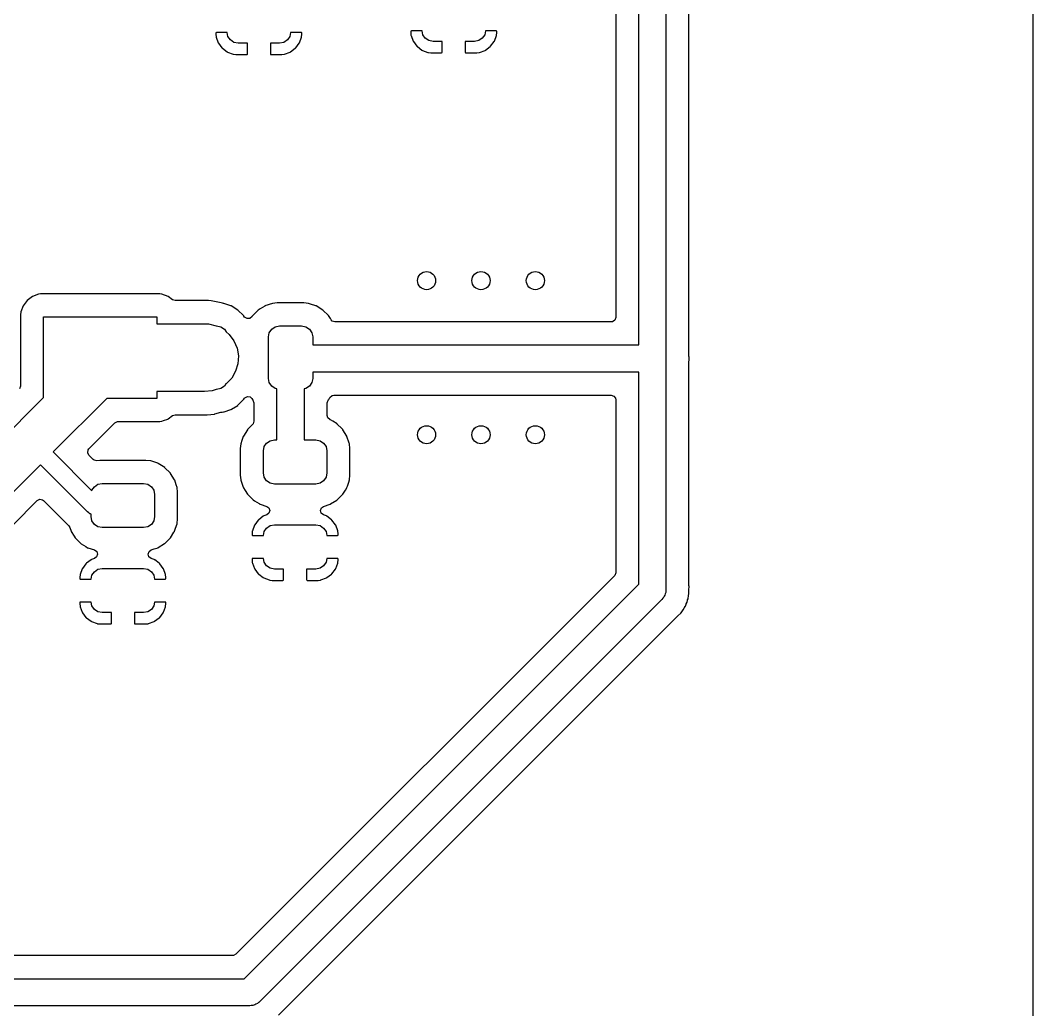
# Model space of a CAD drawing. Extents: x -0.18 to 2.18, y -0.18 to 2.58.
# Drawn here: x 1.297 to 2.176, y 0.745 to 1.604 of the extents above; entities that cross this region are included whole.
import ezdxf

# ---------------------------------------------------------------- set-up
doc = ezdxf.new("R2010")
doc.units = 0
doc.header["$MEASUREMENT"] = 0
doc.layers.add('BLACK', color=7, linetype='CONTINUOUS')

msp = doc.modelspace()

# ---------------------------------------------------------------- linework, layer by layer
at = {"layer": 'BLACK', "linetype": 'CONTINUOUS'}
for p, q in [((2.17604, 2.57215), (2.17604, -0.172146)), ((1.83386, 1.32205), (1.83386, 1.98969)), ((1.85748, 1.98969), (1.85748, 1.10945)), ((1.81384, 1.96629), (1.81384, 1.34596)), ((1.8775, 1.31213), (1.8775, 1.96629)), ((1.46665, 1.59318), (1.46654, 1.59302)), ((1.46654, 1.59302), (1.46654, 1.59202)), ((1.46654, 1.59202), (1.46655, 1.59181)), ((1.46655, 1.59181), (1.46677, 1.58978)), ((1.46715, 1.59335), (1.46665, 1.59318)), ((1.47646, 1.59335), (1.46715, 1.59335)), ((1.47711, 1.59008), (1.47646, 1.59335)), ((1.53142, 1.59335), (1.53077, 1.59008)), ((1.54101, 1.59335), (1.53142, 1.59335)), ((1.54118, 1.59323), (1.54101, 1.59335)), ((1.54111, 1.58978), (1.54133, 1.59181)), ((1.54134, 1.59273), (1.54118, 1.59323)), ((1.54133, 1.59181), (1.54134, 1.59202)), ((1.54134, 1.59202), (1.54134, 1.59273)), ((1.63594, 1.59466), (1.63583, 1.5945)), ((1.63583, 1.5945), (1.63583, 1.59349)), ((1.63583, 1.59349), (1.63584, 1.59328)), ((1.63584, 1.59328), (1.63606, 1.59125)), ((1.63644, 1.59482), (1.63594, 1.59466)), ((1.64575, 1.59482), (1.63644, 1.59482)), ((1.6464, 1.59155), (1.64575, 1.59482)), ((1.70071, 1.59482), (1.70006, 1.59155)), ((1.71031, 1.59482), (1.70071, 1.59482)), ((1.71047, 1.5947), (1.71031, 1.59482)), ((1.7104, 1.59125), (1.71062, 1.59328)), ((1.71063, 1.59421), (1.71047, 1.5947)), ((1.71062, 1.59328), (1.71063, 1.59349)), ((1.71063, 1.59349), (1.71063, 1.59421)), ((1.46677, 1.58978), (1.46688, 1.5893)), ((1.46688, 1.5893), (1.46865, 1.58458)), ((1.46865, 1.58458), (1.46891, 1.5841)), ((1.46891, 1.5841), (1.47192, 1.58009)), ((1.47919, 1.58696), (1.47711, 1.59008)), ((1.4823, 1.58488), (1.47919, 1.58696)), ((1.48597, 1.58415), (1.4823, 1.58488)), ((1.49394, 1.58415), (1.48597, 1.58415)), ((1.49394, 1.57464), (1.49394, 1.58415)), ((1.5219, 1.58415), (1.51394, 1.58415)), ((1.51394, 1.58415), (1.51394, 1.57493)), ((1.52557, 1.58488), (1.5219, 1.58415)), ((1.52869, 1.58696), (1.52557, 1.58488)), ((1.53077, 1.59008), (1.52869, 1.58696)), ((1.53595, 1.58009), (1.53896, 1.5841)), ((1.53896, 1.5841), (1.53922, 1.58458)), ((1.53922, 1.58458), (1.54099, 1.5893)), ((1.54099, 1.5893), (1.54111, 1.58978)), ((1.63606, 1.59125), (1.63617, 1.59078)), ((1.63617, 1.59078), (1.63794, 1.58606)), ((1.63794, 1.58606), (1.63821, 1.58557)), ((1.63821, 1.58557), (1.64121, 1.58156)), ((1.64848, 1.58844), (1.6464, 1.59155)), ((1.65159, 1.58636), (1.64848, 1.58844)), ((1.65527, 1.58563), (1.65159, 1.58636)), ((1.66323, 1.58563), (1.65527, 1.58563)), ((1.66323, 1.57611), (1.66323, 1.58563)), ((1.69119, 1.58563), (1.68323, 1.58563)), ((1.68323, 1.58563), (1.68323, 1.5764)), ((1.69486, 1.58636), (1.69119, 1.58563)), ((1.69798, 1.58844), (1.69486, 1.58636)), ((1.70006, 1.59155), (1.69798, 1.58844)), ((1.70524, 1.58156), (1.70825, 1.58557)), ((1.70825, 1.58557), (1.70851, 1.58606)), ((1.70851, 1.58606), (1.71029, 1.59078)), ((1.71029, 1.59078), (1.7104, 1.59125)), ((1.47192, 1.58009), (1.47231, 1.5797)), ((1.47231, 1.5797), (1.47632, 1.57669)), ((1.47632, 1.57669), (1.4768, 1.57643)), ((1.4768, 1.57643), (1.48153, 1.57466)), ((1.48153, 1.57466), (1.482, 1.57454)), ((1.482, 1.57454), (1.48403, 1.57432)), ((1.48403, 1.57432), (1.48424, 1.57431)), ((1.48424, 1.57431), (1.49332, 1.57431)), ((1.49332, 1.57431), (1.49382, 1.57447)), ((1.49382, 1.57447), (1.49394, 1.57464)), ((1.51394, 1.57493), (1.5141, 1.57443)), ((1.5141, 1.57443), (1.51426, 1.57431)), ((1.51426, 1.57431), (1.52363, 1.57431)), ((1.52363, 1.57431), (1.52384, 1.57432)), ((1.52384, 1.57432), (1.52587, 1.57454)), ((1.52587, 1.57454), (1.52635, 1.57466)), ((1.52635, 1.57466), (1.53107, 1.57643)), ((1.53107, 1.57643), (1.53155, 1.57669)), ((1.53155, 1.57669), (1.53556, 1.5797)), ((1.53556, 1.5797), (1.53595, 1.58009)), ((1.64121, 1.58156), (1.6416, 1.58117)), ((1.6416, 1.58117), (1.64561, 1.57817)), ((1.64561, 1.57817), (1.64609, 1.5779)), ((1.64609, 1.5779), (1.65082, 1.57613)), ((1.65082, 1.57613), (1.65129, 1.57602)), ((1.65129, 1.57602), (1.65332, 1.5758)), ((1.65332, 1.5758), (1.65353, 1.57579)), ((1.65353, 1.57579), (1.66261, 1.57579)), ((1.66261, 1.57579), (1.66311, 1.57595)), ((1.66311, 1.57595), (1.66323, 1.57611)), ((1.68323, 1.5764), (1.68339, 1.57591)), ((1.68339, 1.57591), (1.68355, 1.57579)), ((1.68355, 1.57579), (1.69293, 1.57579)), ((1.69293, 1.57579), (1.69314, 1.5758)), ((1.69314, 1.5758), (1.69517, 1.57602)), ((1.69517, 1.57602), (1.69564, 1.57613)), ((1.69564, 1.57613), (1.70036, 1.5779)), ((1.70036, 1.5779), (1.70084, 1.57817)), ((1.70084, 1.57817), (1.70486, 1.58117)), ((1.70486, 1.58117), (1.70524, 1.58156)), ((1.30722, 1.3642), (1.30263, 1.36076)), ((1.31259, 1.36621), (1.30722, 1.3642)), ((1.31283, 1.36624), (1.31259, 1.36621)), ((1.31425, 1.36639), (1.31283, 1.36624)), ((1.31283, 1.36624), (1.31283, 1.36624)), ((1.31503, 1.36648), (1.31425, 1.36639)), ((1.41725, 1.36648), (1.31503, 1.36648)), ((1.41804, 1.36639), (1.41725, 1.36648)), ((1.41945, 1.36624), (1.41804, 1.36639)), ((1.4197, 1.36621), (1.41945, 1.36624)), ((1.41945, 1.36624), (1.41945, 1.36624)), ((1.42507, 1.3642), (1.4197, 1.36621)), ((1.42529, 1.36403), (1.42507, 1.3642)), ((1.42887, 1.36135), (1.42529, 1.36403)), ((1.42529, 1.36403), (1.42529, 1.36403)), ((1.29919, 1.35617), (1.29718, 1.3508)), ((1.30263, 1.36076), (1.29919, 1.35617)), ((1.4312, 1.36057), (1.42887, 1.36135)), ((1.46017, 1.36057), (1.4312, 1.36057)), ((1.46241, 1.36044), (1.46017, 1.36057)), ((1.47107, 1.35865), (1.46241, 1.36044)), ((1.47123, 1.35858), (1.47107, 1.35865)), ((1.47134, 1.35854), (1.47123, 1.35858)), ((1.47123, 1.35858), (1.47123, 1.35858)), ((1.4724, 1.35828), (1.47134, 1.35854)), ((1.47332, 1.35818), (1.4724, 1.35828)), ((1.47352, 1.35812), (1.47332, 1.35818)), ((1.47966, 1.35608), (1.47352, 1.35812)), ((1.47352, 1.35812), (1.47352, 1.35812)), ((1.47988, 1.35601), (1.47966, 1.35608)), ((1.47966, 1.35608), (1.47966, 1.35608)), ((1.48575, 1.35239), (1.47988, 1.35601)), ((1.50906, 1.35587), (1.5051, 1.35342)), ((1.50925, 1.35599), (1.50906, 1.35587)), ((1.50906, 1.35587), (1.50906, 1.35587)), ((1.5158, 1.35817), (1.50925, 1.35599)), ((1.51993, 1.3586), (1.5158, 1.35817)), ((1.53158, 1.3586), (1.51993, 1.3586)), ((1.54306, 1.3586), (1.53158, 1.3586)), ((1.54714, 1.35818), (1.54306, 1.3586)), ((1.54893, 1.35759), (1.54714, 1.35818)), ((1.55348, 1.35608), (1.54893, 1.35759)), ((1.55369, 1.35601), (1.55348, 1.35608)), ((1.55348, 1.35608), (1.55348, 1.35608)), ((1.55957, 1.35239), (1.55369, 1.35601)), ((1.29718, 1.3508), (1.29691, 1.34835)), ((1.29691, 1.34835), (1.29691, 1.28627)), ((1.31693, 1.34646), (1.41535, 1.34646)), ((1.31693, 1.27636), (1.31693, 1.34646)), ((1.41535, 1.34646), (1.41535, 1.34055)), ((1.49064, 1.34751), (1.48575, 1.35239)), ((1.49076, 1.34731), (1.49064, 1.34751)), ((1.49089, 1.3471), (1.49076, 1.34731)), ((1.49076, 1.34731), (1.49076, 1.34731)), ((1.49159, 1.34627), (1.49089, 1.3471)), ((1.49207, 1.34583), (1.49159, 1.34627)), ((1.49377, 1.34493), (1.49207, 1.34583)), ((1.49801, 1.34667), (1.49617, 1.34511)), ((1.49838, 1.34727), (1.49801, 1.34667)), ((1.4985, 1.34747), (1.49838, 1.34727)), ((1.50338, 1.35235), (1.4985, 1.34747)), ((1.5051, 1.35342), (1.50338, 1.35235)), ((1.56446, 1.34751), (1.55957, 1.35239)), ((1.56606, 1.34493), (1.56446, 1.34751)), ((1.81384, 1.34596), (1.81309, 1.34367)), ((1.41535, 1.34055), (1.45669, 1.34055)), ((1.45669, 1.34055), (1.46034, 1.34032)), ((1.46034, 1.34032), (1.46699, 1.3387)), ((1.46699, 1.3387), (1.46721, 1.33858)), ((1.46721, 1.33858), (1.46727, 1.33858)), ((1.46727, 1.33858), (1.47095, 1.33785)), ((1.47095, 1.33785), (1.47406, 1.33577)), ((1.49617, 1.34511), (1.49377, 1.34493)), ((1.51511, 1.33577), (1.51823, 1.33785)), ((1.51823, 1.33785), (1.5219, 1.33858)), ((1.5219, 1.33858), (1.54109, 1.33858)), ((1.54109, 1.33858), (1.54476, 1.33785)), ((1.54476, 1.33785), (1.54788, 1.33577)), ((1.56668, 1.34391), (1.56606, 1.34493)), ((1.56771, 1.34281), (1.56668, 1.34391)), ((1.57, 1.34207), (1.56771, 1.34281)), ((1.80994, 1.34207), (1.57, 1.34207)), ((1.81115, 1.34226), (1.80994, 1.34207)), ((1.81309, 1.34367), (1.81115, 1.34226)), ((1.47406, 1.33577), (1.47563, 1.33342)), ((1.47563, 1.33342), (1.47829, 1.33116)), ((1.47829, 1.33116), (1.48234, 1.32565)), ((1.5123, 1.32899), (1.51303, 1.33266)), ((1.5123, 1.29306), (1.5123, 1.32899)), ((1.51303, 1.33266), (1.51511, 1.33577)), ((1.54788, 1.33577), (1.54996, 1.33266)), ((1.54996, 1.33266), (1.55069, 1.32899)), ((1.55069, 1.32899), (1.55069, 1.32205)), ((1.48234, 1.32565), (1.48502, 1.31936)), ((1.48502, 1.31936), (1.48618, 1.31262)), ((1.55069, 1.32205), (1.83386, 1.32205)), ((1.48618, 1.31262), (1.48575, 1.30579)), ((1.87752, 1.31172), (1.8775, 1.31213)), ((1.8777, 1.31001), (1.87752, 1.31172)), ((1.48575, 1.30579), (1.48377, 1.29925)), ((1.8775, 1.3081), (1.87753, 1.30856)), ((1.8775, 1.11302), (1.8775, 1.3081)), ((1.87753, 1.30856), (1.87767, 1.3098)), ((1.87767, 1.3098), (1.8777, 1.31001)), ((1.87767, 1.3098), (1.87767, 1.3098)), ((1.48034, 1.29334), (1.47563, 1.28837)), ((1.48377, 1.29925), (1.48034, 1.29334)), ((1.51303, 1.28939), (1.5123, 1.29306)), ((1.55069, 1.29306), (1.54996, 1.28939)), ((1.83386, 1.29843), (1.55069, 1.29843)), ((1.55069, 1.29843), (1.55069, 1.29306)), ((1.83386, 1.11434), (1.83386, 1.29843)), ((1.29691, 1.28627), (1.29617, 1.28398)), ((1.47095, 1.2842), (1.46727, 1.28346)), ((1.47406, 1.28628), (1.47095, 1.2842)), ((1.47532, 1.28817), (1.47406, 1.28628)), ((1.47563, 1.28837), (1.47532, 1.28817)), ((1.51511, 1.28628), (1.51303, 1.28939)), ((1.51823, 1.2842), (1.51511, 1.28628)), ((1.51969, 1.28391), (1.51823, 1.2842)), ((1.51969, 1.23967), (1.51969, 1.28391)), ((1.54476, 1.2842), (1.54331, 1.28391)), ((1.54331, 1.28391), (1.54331, 1.23967)), ((1.54788, 1.28628), (1.54476, 1.2842)), ((1.54996, 1.28939), (1.54788, 1.28628)), ((1.232, 1.19144), (1.31693, 1.27636)), ((1.37183, 1.27559), (1.32534, 1.2291)), ((1.41535, 1.27559), (1.37183, 1.27559)), ((1.45669, 1.2815), (1.41535, 1.2815)), ((1.41535, 1.2815), (1.41535, 1.27559)), ((1.46349, 1.28229), (1.45669, 1.2815)), ((1.46673, 1.28346), (1.46349, 1.28229)), ((1.46727, 1.28346), (1.46673, 1.28346)), ((1.49067, 1.27458), (1.49097, 1.27506)), ((1.49097, 1.27506), (1.49149, 1.27573)), ((1.49149, 1.27573), (1.49186, 1.27611)), ((1.49186, 1.27611), (1.49399, 1.27724)), ((1.49399, 1.27724), (1.49637, 1.2769)), ((1.49637, 1.2769), (1.49797, 1.27545)), ((1.49797, 1.27545), (1.49841, 1.27473)), ((1.56461, 1.27477), (1.56571, 1.27655)), ((1.56571, 1.27655), (1.56754, 1.27811)), ((1.56754, 1.27811), (1.56903, 1.27841)), ((1.56903, 1.27841), (1.80994, 1.27841)), ((1.80994, 1.27841), (1.81223, 1.27766)), ((1.81223, 1.27766), (1.81365, 1.27571)), ((1.81365, 1.27571), (1.81384, 1.27451)), ((1.48011, 1.26618), (1.4856, 1.26957)), ((1.4856, 1.26957), (1.48579, 1.26969)), ((1.48579, 1.26969), (1.49067, 1.27458)), ((1.49841, 1.27473), (1.49853, 1.27454)), ((1.49853, 1.27454), (1.49869, 1.27438)), ((1.49869, 1.27438), (1.49882, 1.27422)), ((1.49882, 1.27422), (1.49967, 1.27179)), ((1.49967, 1.27179), (1.49967, 1.25577)), ((1.56333, 1.2718), (1.56407, 1.27409)), ((1.56333, 1.26079), (1.56333, 1.2718)), ((1.56407, 1.27409), (1.5642, 1.27424)), ((1.56419, 1.27424), (1.56433, 1.27442)), ((1.5642, 1.27424), (1.56419, 1.27424)), ((1.56433, 1.27442), (1.56449, 1.27458)), ((1.56449, 1.27458), (1.56461, 1.27477)), ((1.81384, 1.27451), (1.81384, 1.12425)), ((1.42122, 1.25641), (1.42481, 1.25775)), ((1.42481, 1.25775), (1.42507, 1.25785)), ((1.42481, 1.25775), (1.42481, 1.25775)), ((1.42507, 1.25785), (1.42529, 1.25802)), ((1.42529, 1.25802), (1.42887, 1.2607)), ((1.42529, 1.25802), (1.42529, 1.25802)), ((1.42887, 1.2607), (1.4312, 1.26148)), ((1.4312, 1.26148), (1.45894, 1.26148)), ((1.45894, 1.26148), (1.45902, 1.26148)), ((1.45902, 1.26148), (1.46533, 1.26205)), ((1.45902, 1.26148), (1.45902, 1.26148)), ((1.46533, 1.26205), (1.4655, 1.26206)), ((1.46533, 1.26205), (1.46533, 1.26205)), ((1.4655, 1.26206), (1.46567, 1.26211)), ((1.46567, 1.26211), (1.47105, 1.26358)), ((1.46567, 1.26211), (1.46567, 1.26211)), ((1.47105, 1.26358), (1.47168, 1.2637)), ((1.47168, 1.2637), (1.47213, 1.26374)), ((1.47213, 1.26374), (1.47337, 1.26387)), ((1.47337, 1.26387), (1.4739, 1.26405)), ((1.4739, 1.26405), (1.47971, 1.26599)), ((1.47971, 1.26599), (1.47992, 1.26606)), ((1.47971, 1.26599), (1.47971, 1.26599)), ((1.47992, 1.26606), (1.48011, 1.26618)), ((1.48011, 1.26618), (1.48011, 1.26618)), ((1.56382, 1.2589), (1.56333, 1.26079)), ((1.56558, 1.25726), (1.56382, 1.2589)), ((1.35641, 1.23186), (1.37899, 1.25443)), ((1.37899, 1.25443), (1.38113, 1.25552)), ((1.38113, 1.25552), (1.38174, 1.25557)), ((1.38174, 1.25557), (1.41725, 1.25557)), ((1.41725, 1.25557), (1.41804, 1.25566)), ((1.41804, 1.25566), (1.41945, 1.25581)), ((1.41945, 1.25581), (1.4197, 1.25584)), ((1.41945, 1.25581), (1.41945, 1.25581)), ((1.4197, 1.25584), (1.42122, 1.25641)), ((1.49853, 1.25301), (1.49407, 1.24855)), ((1.49892, 1.25348), (1.49853, 1.25301)), ((1.49967, 1.25577), (1.49892, 1.25348)), ((1.56578, 1.25716), (1.56558, 1.25726)), ((1.566, 1.25709), (1.56578, 1.25716)), ((1.56619, 1.25697), (1.566, 1.25709)), ((1.56808, 1.25581), (1.56619, 1.25697)), ((1.56619, 1.25697), (1.56619, 1.25697)), ((1.57188, 1.25347), (1.56808, 1.25581)), ((1.57204, 1.25331), (1.57188, 1.25347)), ((1.57587, 1.24948), (1.57204, 1.25331)), ((1.57676, 1.24859), (1.57587, 1.24948)), ((1.49038, 1.24246), (1.48927, 1.23914)), ((1.49045, 1.24267), (1.49038, 1.24246)), ((1.49038, 1.24246), (1.49038, 1.24246)), ((1.49059, 1.24291), (1.49045, 1.24267)), ((1.49395, 1.24836), (1.49059, 1.24291)), ((1.49407, 1.24855), (1.49395, 1.24836)), ((1.57688, 1.2484), (1.57676, 1.24859)), ((1.58028, 1.24291), (1.57688, 1.2484)), ((1.5804, 1.24272), (1.58028, 1.24291)), ((1.58028, 1.24291), (1.58028, 1.24291)), ((1.58047, 1.2425), (1.5804, 1.24272)), ((1.58239, 1.23674), (1.58047, 1.2425)), ((1.58047, 1.2425), (1.58047, 1.2425)), ((1.35569, 1.23087), (1.35641, 1.23186)), ((1.48827, 1.23612), (1.48785, 1.23204)), ((1.48785, 1.23204), (1.48785, 1.20891)), ((1.48927, 1.23914), (1.48827, 1.23612)), ((1.50787, 1.23007), (1.5086, 1.23374)), ((1.5086, 1.23374), (1.51068, 1.23685)), ((1.51068, 1.23685), (1.5138, 1.23893)), ((1.5138, 1.23893), (1.51747, 1.23967)), ((1.51747, 1.23967), (1.51969, 1.23967)), ((1.54331, 1.23967), (1.5534, 1.23967)), ((1.5534, 1.23967), (1.55707, 1.23893)), ((1.55707, 1.23893), (1.56018, 1.23685)), ((1.56018, 1.23685), (1.56226, 1.23374)), ((1.56226, 1.23374), (1.56299, 1.23007)), ((1.58258, 1.23617), (1.58239, 1.23674)), ((1.58301, 1.23204), (1.58258, 1.23617)), ((1.58301, 1.20891), (1.58301, 1.23204)), ((1.32534, 1.2291), (1.35893, 1.19551)), ((1.35532, 1.22849), (1.35569, 1.23087)), ((1.35641, 1.22634), (1.35532, 1.22849)), ((1.36011, 1.22264), (1.35641, 1.22634)), ((1.36092, 1.22202), (1.36011, 1.22264)), ((1.50787, 1.21088), (1.50787, 1.23007)), ((1.56299, 1.23007), (1.56299, 1.21088)), ((1.31421, 1.21796), (1.25408, 1.15783)), ((1.35516, 1.17701), (1.31421, 1.21796)), ((1.36327, 1.22152), (1.36092, 1.22202)), ((1.3659, 1.22179), (1.36327, 1.22152)), ((1.38598, 1.22179), (1.3659, 1.22179)), ((1.40576, 1.22179), (1.38598, 1.22179)), ((1.40984, 1.22137), (1.40576, 1.22179)), ((1.41004, 1.22131), (1.40984, 1.22137)), ((1.41618, 1.21927), (1.41004, 1.22131)), ((1.41004, 1.22131), (1.41004, 1.22131)), ((1.41639, 1.2192), (1.41618, 1.21927)), ((1.41618, 1.21927), (1.41618, 1.21927)), ((1.42227, 1.21558), (1.41639, 1.2192)), ((1.42243, 1.21542), (1.42227, 1.21558)), ((1.42696, 1.21089), (1.42243, 1.21542)), ((1.42716, 1.2107), (1.42696, 1.21089)), ((1.42728, 1.2105), (1.42716, 1.2107)), ((1.43067, 1.20502), (1.42728, 1.2105)), ((1.43079, 1.20482), (1.43067, 1.20502)), ((1.43067, 1.20502), (1.43067, 1.20502)), ((1.43086, 1.20461), (1.43079, 1.20482)), ((1.48785, 1.20891), (1.48828, 1.20478)), ((1.48828, 1.20478), (1.48835, 1.20458)), ((1.5086, 1.2072), (1.50787, 1.21088)), ((1.51068, 1.20409), (1.5086, 1.2072)), ((1.56226, 1.2072), (1.56018, 1.20409)), ((1.56299, 1.21088), (1.56226, 1.2072)), ((1.582, 1.20304), (1.58259, 1.20483)), ((1.58259, 1.20483), (1.58301, 1.20891)), ((1.359, 1.19585), (1.36108, 1.19896)), ((1.36108, 1.19896), (1.36419, 1.20104)), ((1.36419, 1.20104), (1.36786, 1.20177)), ((1.36786, 1.20177), (1.40379, 1.20177)), ((1.40379, 1.20177), (1.40746, 1.20104)), ((1.40746, 1.20104), (1.41058, 1.19896)), ((1.41058, 1.19896), (1.41266, 1.19585)), ((1.43217, 1.20069), (1.43086, 1.20461)), ((1.43086, 1.20461), (1.43086, 1.20461)), ((1.43298, 1.19827), (1.43217, 1.20069)), ((1.43341, 1.19414), (1.43298, 1.19827)), ((1.48835, 1.20458), (1.48835, 1.20458)), ((1.48835, 1.20458), (1.4904, 1.19844)), ((1.4904, 1.19844), (1.49047, 1.19823)), ((1.49047, 1.19823), (1.49059, 1.19803)), ((1.49059, 1.19803), (1.49059, 1.19803)), ((1.49059, 1.19803), (1.49203, 1.1957)), ((1.5138, 1.20201), (1.51068, 1.20409)), ((1.51747, 1.20128), (1.5138, 1.20201)), ((1.5534, 1.20128), (1.51747, 1.20128)), ((1.55707, 1.20201), (1.5534, 1.20128)), ((1.56018, 1.20409), (1.55707, 1.20201)), ((1.5768, 1.1924), (1.57907, 1.19608)), ((1.57907, 1.19608), (1.5803, 1.19808)), ((1.5803, 1.19808), (1.58042, 1.19827)), ((1.5803, 1.19808), (1.5803, 1.19808)), ((1.58042, 1.19827), (1.58082, 1.19949)), ((1.58082, 1.19949), (1.582, 1.20304)), ((1.31145, 1.1869), (1.3136, 1.18799)), ((1.3136, 1.18799), (1.31598, 1.18761)), ((1.31598, 1.18761), (1.31696, 1.1869)), ((1.35893, 1.19551), (1.359, 1.19585)), ((1.41266, 1.19585), (1.41339, 1.19218)), ((1.41339, 1.19218), (1.41339, 1.17298)), ((1.43341, 1.17101), (1.43341, 1.19414)), ((1.49203, 1.1957), (1.4941, 1.19235)), ((1.4941, 1.19235), (1.49899, 1.18748)), ((1.49899, 1.18748), (1.50028, 1.18668)), ((1.56624, 1.18399), (1.57172, 1.18739)), ((1.57172, 1.18739), (1.57192, 1.18751)), ((1.57192, 1.18751), (1.5768, 1.1924)), ((1.29046, 1.1659), (1.31145, 1.1869)), ((1.31696, 1.1869), (1.32797, 1.17589)), ((1.50028, 1.18668), (1.50423, 1.18424)), ((1.50423, 1.18424), (1.50487, 1.18385)), ((1.50487, 1.18385), (1.50508, 1.18378)), ((1.50508, 1.18378), (1.51076, 1.1819)), ((1.51076, 1.1819), (1.5127, 1.18047)), ((1.5127, 1.18047), (1.51343, 1.17817)), ((1.55745, 1.17837), (1.55829, 1.18062)), ((1.55809, 1.17605), (1.55745, 1.17837)), ((1.55829, 1.18062), (1.56011, 1.18189)), ((1.56011, 1.18189), (1.56583, 1.1838)), ((1.56583, 1.1838), (1.56604, 1.18387)), ((1.56583, 1.1838), (1.56583, 1.1838)), ((1.56604, 1.18387), (1.56624, 1.18399)), ((1.56624, 1.18399), (1.56624, 1.18399)), ((1.32797, 1.17589), (1.33888, 1.16498)), ((1.35627, 1.17631), (1.35516, 1.17701)), ((1.3573, 1.17549), (1.35627, 1.17631)), ((1.35774, 1.17539), (1.3573, 1.17549)), ((1.35813, 1.17515), (1.35774, 1.17539)), ((1.35827, 1.17513), (1.35813, 1.17515)), ((1.35827, 1.17298), (1.35827, 1.17513)), ((1.359, 1.16931), (1.35827, 1.17298)), ((1.41339, 1.17298), (1.41266, 1.16931)), ((1.43299, 1.16694), (1.43341, 1.17101)), ((1.50342, 1.16991), (1.50041, 1.1659)), ((1.50381, 1.1703), (1.50342, 1.16991)), ((1.50782, 1.17331), (1.50381, 1.1703)), ((1.5083, 1.17357), (1.50782, 1.17331)), ((1.5109, 1.17455), (1.5083, 1.17357)), ((1.51267, 1.17589), (1.5109, 1.17455)), ((1.51343, 1.17817), (1.51267, 1.17589)), ((1.55997, 1.17455), (1.55809, 1.17605)), ((1.56257, 1.17357), (1.55997, 1.17455)), ((1.56305, 1.17331), (1.56257, 1.17357)), ((1.56706, 1.1703), (1.56305, 1.17331)), ((1.56745, 1.16991), (1.56706, 1.1703)), ((1.57046, 1.1659), (1.56745, 1.16991)), ((1.33888, 1.16498), (1.33982, 1.16346)), ((1.33982, 1.16346), (1.34086, 1.16033)), ((1.36108, 1.1662), (1.359, 1.16931)), ((1.36419, 1.16412), (1.36108, 1.1662)), ((1.36786, 1.16339), (1.36419, 1.16412)), ((1.40379, 1.16339), (1.36786, 1.16339)), ((1.40746, 1.16412), (1.40379, 1.16339)), ((1.41058, 1.1662), (1.40746, 1.16412)), ((1.41266, 1.16931), (1.41058, 1.1662)), ((1.43081, 1.16038), (1.43164, 1.16288)), ((1.43164, 1.16288), (1.43292, 1.16673)), ((1.43292, 1.16673), (1.43299, 1.16694)), ((1.49838, 1.1607), (1.49826, 1.16022)), ((1.50015, 1.16542), (1.49838, 1.1607)), ((1.50041, 1.1659), (1.50015, 1.16542)), ((1.5086, 1.15992), (1.51068, 1.16304)), ((1.51068, 1.16304), (1.5138, 1.16512)), ((1.5138, 1.16512), (1.51747, 1.16585)), ((1.51747, 1.16585), (1.5534, 1.16585)), ((1.5534, 1.16585), (1.55707, 1.16512)), ((1.55707, 1.16512), (1.56018, 1.16304)), ((1.56018, 1.16304), (1.56226, 1.15992)), ((1.57072, 1.16542), (1.57046, 1.1659)), ((1.57249, 1.1607), (1.57072, 1.16542)), ((1.5726, 1.16022), (1.57249, 1.1607)), ((1.34086, 1.16033), (1.34098, 1.16014)), ((1.34098, 1.16014), (1.34098, 1.16014)), ((1.34098, 1.16014), (1.3435, 1.15607)), ((1.3435, 1.15607), (1.3445, 1.15446)), ((1.3445, 1.15446), (1.34938, 1.14958)), ((1.42231, 1.14961), (1.42719, 1.1545)), ((1.42719, 1.1545), (1.43025, 1.15947)), ((1.43025, 1.15947), (1.43069, 1.16019)), ((1.43069, 1.16019), (1.43081, 1.16038)), ((1.43069, 1.16019), (1.43069, 1.16019)), ((1.49804, 1.15819), (1.49803, 1.15798)), ((1.49803, 1.15798), (1.49803, 1.15727)), ((1.49803, 1.15727), (1.49819, 1.15677)), ((1.49826, 1.16022), (1.49804, 1.15819)), ((1.49819, 1.15677), (1.49836, 1.15665)), ((1.49836, 1.15665), (1.50795, 1.15665)), ((1.50795, 1.15665), (1.5086, 1.15992)), ((1.56226, 1.15992), (1.56291, 1.15665)), ((1.56291, 1.15665), (1.57222, 1.15665)), ((1.57222, 1.15665), (1.57272, 1.15682)), ((1.57282, 1.15819), (1.5726, 1.16022)), ((1.57272, 1.15682), (1.57283, 1.15698)), ((1.57283, 1.15798), (1.57282, 1.15819)), ((1.57283, 1.15698), (1.57283, 1.15798)), ((1.34938, 1.14958), (1.34958, 1.14946)), ((1.34958, 1.14946), (1.35358, 1.147)), ((1.35358, 1.147), (1.35526, 1.14596)), ((1.35526, 1.14596), (1.35548, 1.14589)), ((1.35548, 1.14589), (1.36115, 1.144)), ((1.36115, 1.144), (1.36309, 1.14258)), ((1.40869, 1.14273), (1.4105, 1.144)), ((1.4105, 1.144), (1.41311, 1.14487)), ((1.41311, 1.14487), (1.41644, 1.14598)), ((1.41644, 1.14598), (1.41663, 1.1461)), ((1.41663, 1.1461), (1.42212, 1.1495)), ((1.41663, 1.1461), (1.41663, 1.1461)), ((1.42212, 1.1495), (1.42231, 1.14961)), ((1.35821, 1.13542), (1.3542, 1.13241)), ((1.35869, 1.13568), (1.35821, 1.13542)), ((1.36129, 1.13666), (1.35869, 1.13568)), ((1.36307, 1.13799), (1.36129, 1.13666)), ((1.36382, 1.14028), (1.36307, 1.13799)), ((1.36309, 1.14258), (1.36382, 1.14028)), ((1.40784, 1.14048), (1.40869, 1.14273)), ((1.40848, 1.13815), (1.40784, 1.14048)), ((1.41037, 1.13665), (1.40848, 1.13815)), ((1.41296, 1.13568), (1.41037, 1.13665)), ((1.41344, 1.13542), (1.41296, 1.13568)), ((1.41357, 1.13532), (1.41344, 1.13542)), ((1.41745, 1.13241), (1.41357, 1.13532)), ((1.49815, 1.13649), (1.49803, 1.13633)), ((1.49803, 1.13633), (1.49803, 1.13532)), ((1.49803, 1.13532), (1.49804, 1.13511)), ((1.49804, 1.13511), (1.49826, 1.13308)), ((1.49865, 1.13665), (1.49815, 1.13649)), ((1.50795, 1.13665), (1.49865, 1.13665)), ((1.5086, 1.13338), (1.50795, 1.13665)), ((1.56291, 1.13665), (1.56226, 1.13338)), ((1.57251, 1.13665), (1.56291, 1.13665)), ((1.57267, 1.13654), (1.57251, 1.13665)), ((1.5726, 1.13308), (1.57282, 1.13511)), ((1.57283, 1.13604), (1.57267, 1.13654)), ((1.57282, 1.13511), (1.57283, 1.13532)), ((1.57283, 1.13532), (1.57283, 1.13604)), ((1.35054, 1.12753), (1.34877, 1.1228)), ((1.3508, 1.12801), (1.35054, 1.12753)), ((1.35381, 1.13202), (1.3508, 1.12801)), ((1.3542, 1.13241), (1.35381, 1.13202)), ((1.36108, 1.12514), (1.36419, 1.12722)), ((1.36419, 1.12722), (1.36786, 1.12795)), ((1.36786, 1.12795), (1.40379, 1.12795)), ((1.40379, 1.12795), (1.40746, 1.12722)), ((1.40746, 1.12722), (1.41058, 1.12514)), ((1.41784, 1.13202), (1.41745, 1.13241)), ((1.42085, 1.12801), (1.41784, 1.13202)), ((1.42111, 1.12753), (1.42085, 1.12801)), ((1.42288, 1.1228), (1.42111, 1.12753)), ((1.49826, 1.13308), (1.49838, 1.13261)), ((1.49838, 1.13261), (1.50015, 1.12789)), ((1.50015, 1.12789), (1.50041, 1.1274)), ((1.50041, 1.1274), (1.50342, 1.12339)), ((1.51068, 1.13027), (1.5086, 1.13338)), ((1.5138, 1.12819), (1.51068, 1.13027)), ((1.51747, 1.12746), (1.5138, 1.12819)), ((1.52543, 1.12746), (1.51747, 1.12746)), ((1.52543, 1.11794), (1.52543, 1.12746)), ((1.5534, 1.12746), (1.54543, 1.12746)), ((1.54543, 1.12746), (1.54543, 1.11824)), ((1.55707, 1.12819), (1.5534, 1.12746)), ((1.56018, 1.13027), (1.55707, 1.12819)), ((1.56226, 1.13338), (1.56018, 1.13027)), ((1.56745, 1.12339), (1.57046, 1.1274)), ((1.57046, 1.1274), (1.57072, 1.12789)), ((1.57072, 1.12789), (1.57249, 1.13261)), ((1.57249, 1.13261), (1.5726, 1.13308)), ((1.34844, 1.1203), (1.34843, 1.12009)), ((1.34843, 1.12009), (1.34843, 1.11938)), ((1.34843, 1.11938), (1.34859, 1.11888)), ((1.34866, 1.12233), (1.34844, 1.1203)), ((1.34859, 1.11888), (1.34875, 1.11876)), ((1.34877, 1.1228), (1.34866, 1.12233)), ((1.34875, 1.11876), (1.35835, 1.11876)), ((1.35835, 1.11876), (1.359, 1.12203)), ((1.359, 1.12203), (1.36108, 1.12514)), ((1.41058, 1.12514), (1.41266, 1.12203)), ((1.41266, 1.12203), (1.41331, 1.11876)), ((1.41331, 1.11876), (1.42261, 1.11876)), ((1.42261, 1.11876), (1.42311, 1.11892)), ((1.423, 1.12233), (1.42288, 1.1228)), ((1.42322, 1.1203), (1.423, 1.12233)), ((1.42311, 1.11892), (1.42323, 1.11908)), ((1.42323, 1.12009), (1.42322, 1.1203)), ((1.42323, 1.11908), (1.42323, 1.12009)), ((1.8127, 1.12149), (1.48402, 0.792815)), ((1.50342, 1.12339), (1.50381, 1.123)), ((1.50381, 1.123), (1.50782, 1.12)), ((1.50782, 1.12), (1.5083, 1.11973)), ((1.5083, 1.11973), (1.51302, 1.11796)), ((1.51302, 1.11796), (1.5135, 1.11785)), ((1.5135, 1.11785), (1.51553, 1.11763)), ((1.51553, 1.11763), (1.51574, 1.11762)), ((1.51574, 1.11762), (1.52482, 1.11762)), ((1.52482, 1.11762), (1.52532, 1.11778)), ((1.52532, 1.11778), (1.52543, 1.11794)), ((1.54543, 1.11824), (1.5456, 1.11774)), ((1.5456, 1.11774), (1.54576, 1.11762)), ((1.54576, 1.11762), (1.55513, 1.11762)), ((1.55513, 1.11762), (1.55534, 1.11763)), ((1.55534, 1.11763), (1.55737, 1.11785)), ((1.55737, 1.11785), (1.55784, 1.11796)), ((1.55784, 1.11796), (1.56257, 1.11973)), ((1.56257, 1.11973), (1.56305, 1.12)), ((1.56305, 1.12), (1.56706, 1.123)), ((1.56706, 1.123), (1.56745, 1.12339)), ((1.81309, 1.12196), (1.8127, 1.12149)), ((1.81384, 1.12425), (1.81309, 1.12196)), ((1.49117, 0.771654), (1.83386, 1.11434)), ((1.85739, 1.10857), (1.85726, 1.10715)), ((1.85747, 1.10887), (1.85739, 1.10857)), ((1.85748, 1.10945), (1.85744, 1.10905)), ((1.85744, 1.10905), (1.85747, 1.10887)), ((1.8775, 1.11295), (1.8775, 1.11302)), ((1.87751, 1.11291), (1.8775, 1.11295)), ((1.8775, 1.10888), (1.87751, 1.11291)), ((1.8775, 1.10743), (1.8775, 1.10888)), ((1.85402, 1.1011), (1.50441, 0.751491)), ((1.85476, 1.10218), (1.85402, 1.1011)), ((1.85565, 1.10314), (1.85476, 1.10218)), ((1.85598, 1.10395), (1.85565, 1.10314)), ((1.85647, 1.10466), (1.85598, 1.10395)), ((1.85677, 1.10594), (1.85647, 1.10466)), ((1.85726, 1.10715), (1.85677, 1.10594)), ((1.87588, 1.09881), (1.87619, 1.10016)), ((1.87619, 1.10016), (1.87633, 1.10061)), ((1.87633, 1.10061), (1.87673, 1.10171)), ((1.87673, 1.10171), (1.8768, 1.10192)), ((1.87673, 1.10171), (1.87673, 1.10171)), ((1.8768, 1.10192), (1.87686, 1.10239)), ((1.87686, 1.10239), (1.87702, 1.10366)), ((1.87702, 1.10366), (1.87709, 1.10405)), ((1.87709, 1.10405), (1.87716, 1.10435)), ((1.87716, 1.10435), (1.87749, 1.10577)), ((1.87749, 1.10736), (1.8775, 1.1074)), ((1.87749, 1.10577), (1.87749, 1.10736)), ((1.8775, 1.1074), (1.8775, 1.10743)), ((1.34854, 1.0986), (1.34843, 1.09844)), ((1.34843, 1.09844), (1.34843, 1.09743)), ((1.34843, 1.09743), (1.34844, 1.09722)), ((1.34844, 1.09722), (1.34866, 1.09519)), ((1.34904, 1.09876), (1.34854, 1.0986)), ((1.34866, 1.09519), (1.34877, 1.09472)), ((1.34877, 1.09472), (1.35054, 1.08999)), ((1.35835, 1.09876), (1.34904, 1.09876)), ((1.359, 1.09549), (1.35835, 1.09876)), ((1.36108, 1.09238), (1.359, 1.09549)), ((1.36419, 1.0903), (1.36108, 1.09238)), ((1.41058, 1.09238), (1.40746, 1.0903)), ((1.41266, 1.09549), (1.41058, 1.09238)), ((1.41331, 1.09876), (1.41266, 1.09549)), ((1.4229, 1.09876), (1.41331, 1.09876)), ((1.42111, 1.08999), (1.42288, 1.09472)), ((1.42288, 1.09472), (1.423, 1.09519)), ((1.42307, 1.09864), (1.4229, 1.09876)), ((1.423, 1.09519), (1.42322, 1.09722)), ((1.42323, 1.09814), (1.42307, 1.09864)), ((1.42322, 1.09722), (1.42323, 1.09743)), ((1.42323, 1.09743), (1.42323, 1.09814)), ((1.87049, 1.0892), (1.87145, 1.09068)), ((1.87145, 1.09068), (1.87168, 1.091)), ((1.87168, 1.091), (1.87264, 1.09221)), ((1.87264, 1.09221), (1.87277, 1.09238)), ((1.87264, 1.09221), (1.87264, 1.09221)), ((1.87277, 1.09238), (1.87338, 1.09363)), ((1.87338, 1.09363), (1.87361, 1.09404)), ((1.87361, 1.09404), (1.87424, 1.09502)), ((1.87424, 1.09502), (1.87436, 1.09521)), ((1.87436, 1.09521), (1.87496, 1.09686)), ((1.87496, 1.09686), (1.87512, 1.09722)), ((1.87512, 1.09722), (1.87579, 1.09861)), ((1.87579, 1.09861), (1.87588, 1.09881)), ((1.87579, 1.09861), (1.87579, 1.09861)), ((1.35054, 1.08999), (1.3508, 1.08951)), ((1.3508, 1.08951), (1.35381, 1.0855)), ((1.35381, 1.0855), (1.3542, 1.08511)), ((1.3542, 1.08511), (1.35821, 1.0821)), ((1.35821, 1.0821), (1.35869, 1.08184)), ((1.35869, 1.08184), (1.36342, 1.08007)), ((1.36786, 1.08957), (1.36419, 1.0903)), ((1.37583, 1.08957), (1.36786, 1.08957)), ((1.37583, 1.08005), (1.37583, 1.08957)), ((1.40379, 1.08957), (1.39583, 1.08957)), ((1.39583, 1.08957), (1.39583, 1.08034)), ((1.40746, 1.0903), (1.40379, 1.08957)), ((1.40824, 1.08007), (1.41296, 1.08184)), ((1.41296, 1.08184), (1.41344, 1.0821)), ((1.41344, 1.0821), (1.41745, 1.08511)), ((1.41745, 1.08511), (1.41784, 1.0855)), ((1.41784, 1.0855), (1.42085, 1.08951)), ((1.42085, 1.08951), (1.42111, 1.08999)), ((1.5211, 0.739863), (1.86793, 1.08669)), ((1.86793, 1.08669), (1.86795, 1.08672)), ((1.86795, 1.08672), (1.87034, 1.08905)), ((1.87034, 1.08905), (1.87049, 1.0892)), ((1.36342, 1.08007), (1.36389, 1.07996)), ((1.36389, 1.07996), (1.36592, 1.07974)), ((1.36592, 1.07974), (1.36613, 1.07972)), ((1.36613, 1.07972), (1.37521, 1.07972)), ((1.37521, 1.07972), (1.37571, 1.07989)), ((1.37571, 1.07989), (1.37583, 1.08005)), ((1.39583, 1.08034), (1.39599, 1.07984)), ((1.39599, 1.07984), (1.39615, 1.07972)), ((1.39615, 1.07972), (1.40552, 1.07972)), ((1.40552, 1.07972), (1.40573, 1.07974)), ((1.40573, 1.07974), (1.40776, 1.07996)), ((1.40776, 1.07996), (1.40824, 1.08007)), ((1.48126, 0.791673), (0.64472, 0.791673)), ((1.48187, 0.791721), (1.48126, 0.791673)), ((1.48402, 0.792815), (1.48187, 0.791721)), ((0.634814, 0.771654), (1.49117, 0.771654)), ((1.49606, 0.748031), (0.629921, 0.748031)), ((1.49735, 0.748271), (1.49606, 0.748031)), ((1.49866, 0.74832), (1.49735, 0.748271)), ((1.49946, 0.748664), (1.49866, 0.74832)), ((1.50031, 0.748823), (1.49946, 0.748664)), ((1.50143, 0.749511), (1.50031, 0.748823)), ((1.50263, 0.750028), (1.50143, 0.749511)), ((1.50373, 0.750928), (1.50263, 0.750028)), ((1.504, 0.751093), (1.50373, 0.750928)), ((1.50411, 0.751239), (1.504, 0.751093)), ((1.50441, 0.751491), (1.50411, 0.751239))]:
    msp.add_line(p, q, dxfattribs=at)
at = {"layer": 'BLACK'}
for centre in [(1.64961, 1.37795), (1.69685, 1.37795), (1.74409, 1.37795), (1.64961, 1.24409), (1.69685, 1.24409), (1.74409, 1.24409)]:
    msp.add_circle(centre, 0.007874, dxfattribs=at)

doc.saveas('drawing.dxf')
